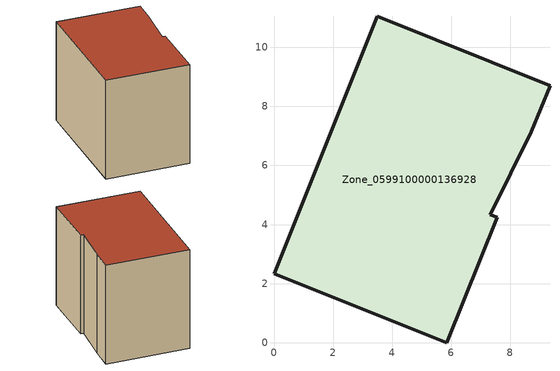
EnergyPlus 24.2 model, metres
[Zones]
Zone_0599100000136928
 floor ground (C_G): 0,2.34 3.5,11.05 9.35,8.71 8.72,7.14 7.33,4.34 7.56,4.25 5.85,0 z0.28
 wall outside (C_F): 3.5,11.05 0,2.34 5.85,0 7.56,4.25 7.33,4.34 8.72,7.14 9.35,8.71 3.5,11.05 z0.28:8.09
 roof outside (C_R): 8.72,7.14 9.35,8.71 3.5,11.05 0,2.34 5.85,0 7.56,4.25 7.33,4.34 z8.09
[BUILDING]
Pand.0599100000136928: North Axis=0; Terrain=City; Loads Convergence Tolerance Value=0.04; Temperature Convergence Tolerance Value=0.4; Solar Distribution=FullExterior; Maximum Number of Warmup Days=25; Minimum Number of Warmup Days=1
[Site:Location]
Rotterdam.The.Hague.AP_ZH_NLD Design_Conditions: Latitude=51.96; Longitude=4.45; Time Zone=1; Elevation=-4.5
[SITE:GROUNDTEMPERATURE:BUILDINGSURFACE]
18, 18, 18, 18, 18, 18, 18, 18, 18, 18, 18, 18
[MATERIAL] Thermal Absorptance=0.9; Solar Absorptance=0.7; Visible Absorptance=0.7
Name | Roughness | Thickness | Conductivity | Density | Specific Heat
G.TC.1965-1974 | MediumSmooth | 0.15 | 0.882353 | 540 | 1210
F.TC.1965-1974 | Rough | 0.3 | 0.697674 | 1920 | 840
R.TC.1965-1974 | MediumRough | 0.2 | 0.232558 | 1500 | 1000
[CONSTRUCTION]
C_G: G.TC.1965-1974
C_F: F.TC.1965-1974
C_R: R.TC.1965-1974
[ZONE]
Zone_0599100000136928: Type=1; Multiplier=1; Ceiling Height=Autocalculate; Volume=Autocalculate; Floor Area=autocalculate; Part of Total Floor Area=Yes
[ZONEINFILTRATION:DESIGNFLOWRATE]
Infil_Zone_0599100000136928: Zone or ZoneList or Space or SpaceList=Zone_0599100000136928; Schedule=AlwaysOn; Design Flow Rate Calculation Method=Flow/Area; Flow Rate per Floor Area=0.003; Constant Term Coefficient=1; Temperature Term Coefficient=0; Velocity Term Coefficient=0; Velocity Squared Term Coefficient=0
[HVACTEMPLATE:ZONE:IDEALLOADSAIRSYSTEM]
Zone_0599100000136928: Maximum Heating Supply Air Temperature=50; Minimum Cooling Supply Air Temperature=13; Maximum Heating Supply Air Humidity Ratio=0.0156; Minimum Cooling Supply Air Humidity Ratio=0.0077; Heating Limit=NoLimit; Cooling Limit=NoLimit; Dehumidification Control Type=ConstantSensibleHeatRatio; Cooling Sensible Heat Ratio=0.7; Dehumidification Setpoint=60; Humidification Control Type=None; Humidification Setpoint=30; Outdoor Air Method=None; Outdoor Air Flow Rate per Person=0.00944; Outdoor Air Flow Rate per Zone Floor Area=0; Outdoor Air Flow Rate per Zone=0; Demand Controlled Ventilation Type=None; Outdoor Air Economizer Type=NoEconomizer; Heat Recovery Type=None; Sensible Heat Recovery Effectiveness=0.7; Latent Heat Recovery Effectiveness=0.65
[ZONECONTROL:THERMOSTAT]
ThermostatControl_Zone_0599100000136928: Zone or ZoneList=Zone_0599100000136928; Control Type Schedule=DualSetpointControlType; Control 1=Thermostat_Zone_0599100000136928; Temperature Difference Between Cutout And Setpoint=0
[THERMOSTATSETPOINT:DUALSETPOINT]
Thermostat_Zone_0599100000136928: Heating Setpoint Temperature Schedule=HeatingSetpoint_Zone_0599100000136928; Cooling Setpoint Temperature Schedule=CoolingSetpoint_Zone_0599100000136928
[SCHEDULE:COMPACT]
HeatingSetpoint_Zone_0599100000136928: Through: 12/31, For: AllDays, Until: 24:00, 21
CoolingSetpoint_Zone_0599100000136928: Through: 12/31, For: AllDays, Until: 24:00, 24
DualSetpointControlType: Through: 12/31, For: AllDays, Until: 24:00, 4
AlwaysOn: Through: 12/31, For: AllDays, Until: 24:00, 1
